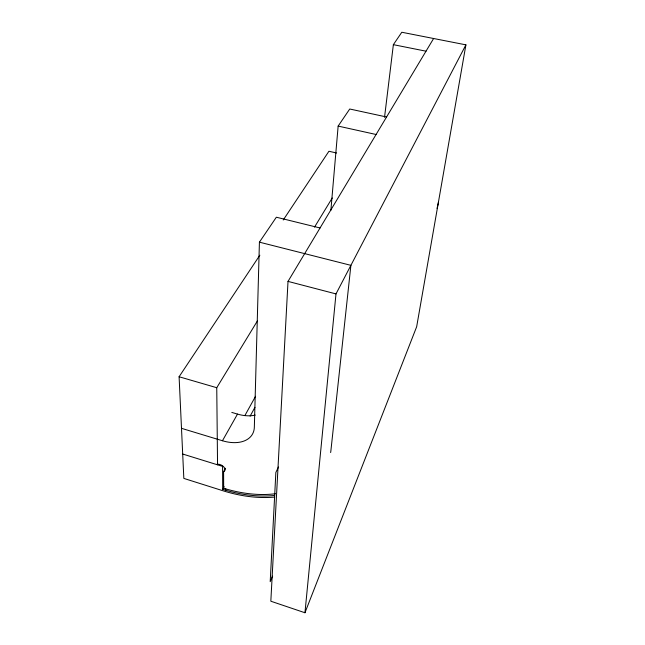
<?xml version="1.0" encoding="UTF-8"?>
<svg xmlns="http://www.w3.org/2000/svg" width="645" height="645" viewBox="0 0 645 645"><rect width="100%" height="100%" fill="white"/><g stroke="black" fill="none" stroke-linecap="round" stroke-linejoin="round"><path stroke-width="0.97" d="M320.041 227.975L276.35 217.212L259.419 242.165L254.34 427.192A34.379 21.825 29.6 0 1 222.452 440.753L181.495 428.328M433.617 38.507L288.017 281.397L270.827 601.213L304.956 612.75L416.662 326.733L465.908 44.852L401.795 32.25L393.369 44.666L384.533 117.326M330.877 210.334L338.149 126.089L349.735 109.005L386.565 116.995M304.956 612.75L335.989 293.91L465.908 44.852M272.625 576.13L270.207 581.669L275.858 472.438L278.487 467.004M274.681 495.449A112.649 71.74 29.7 0 1 225.847 490.273L222.694 489.321L224.113 486.653M275.504 493.723A110.335 70.257 29.7 0 1 225.782 488.902L223.67 488.273L223.605 471.697L225.484 468.246M250.115 416.138L254.944 407.326M244.858 415.598L255.589 396.256M222.452 440.753L237.497 414.098A33.29 21.874 29.7 0 0 255.267 415.106M217.55 464.819L216.752 387.709L257.524 320.742M314.494 227.161L332.264 197.967M274.73 497.053A114.963 73.224 29.7 0 1 222.702 490.676L183.833 478.413L179.092 376.753L259.854 255.202M283.252 219.993L328.926 151.252L336.625 153.01M393.369 44.666L426.014 51.189M338.149 126.089L376.083 134.491M259.419 242.165L350.896 265.337L330.966 450.017A114.963 73.224 29.7 0 1 330.635 452.556M288.017 281.397L335.989 293.91M179.092 376.753L216.752 387.709M231.805 412.413L237.497 414.098M225.782 488.902L225.645 490.216M182.696 454.032L222.581 466.375L222.694 489.321M438.398 202.345A82.673 68.862 30.9 0 1 437.02 208.367M216.478 464.481A5.426 3.265 28.6 0 1 223.581 466.682A5.426 3.265 28.6 0 1 223.605 471.697"/></g></svg>
